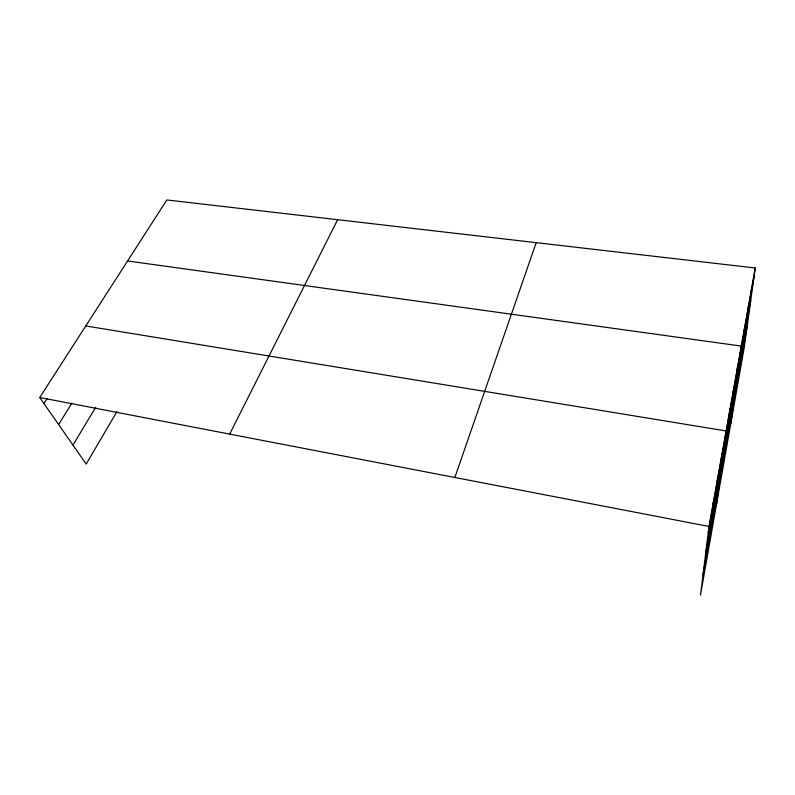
<?xml version="1.0" encoding="UTF-8"?>
<svg xmlns="http://www.w3.org/2000/svg" width="795" height="795" viewBox="0 0 795 795"><rect width="100%" height="100%" fill="white"/><g stroke="black" fill="none" stroke-linecap="round" stroke-linejoin="round"><path stroke-width="1.19" d="M755.25 267.985L708.991 526.459L700.484 595.048L744.15 348.011L755.25 267.985L166.841 199.952L39.75 397.51L86.198 464.051L116.885 411.691M712.648 507.925L713.463 501.476M716.961 483.817L717.796 477.258M721.144 460.424L721.999 453.756M716.464 504.666L726.083 430.95L85.78 325.96M729.144 415.656L730.048 408.809M732.97 394.231L733.894 387.304M736.697 373.402L737.641 366.396M730.814 423.467L741.278 346.083L127.588 260.969M743.941 332.857L744.915 325.731M747.469 313.121L748.453 305.946M750.897 293.931L751.901 286.707M705.493 554.632L750.728 300.56M702.879 575.759L747.3 325.254M708.206 532.789L754.236 275.259M454.849 477.487L536.178 242.654M229.675 434.1L337.646 219.698M72.961 445.081L95.678 407.338M58.621 424.54L71.898 403.105M43.964 403.542L47.233 398.404M39.75 397.51L708.991 526.459"/></g></svg>
